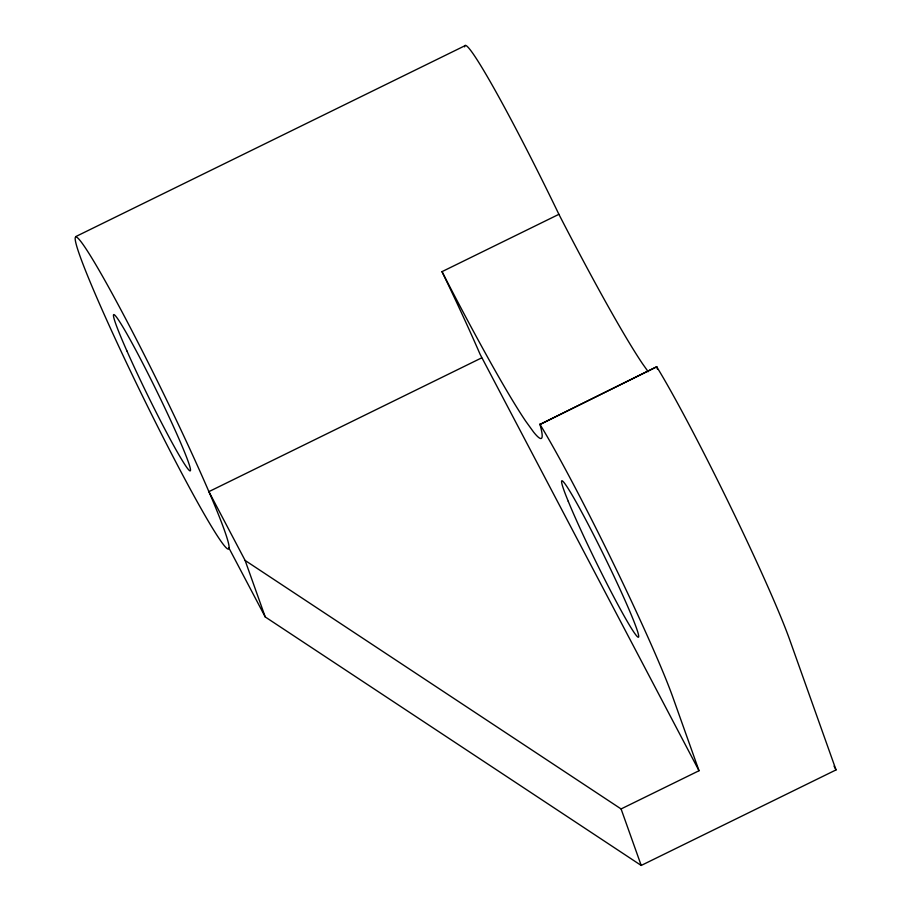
<?xml version="1.0" encoding="UTF-8"?>
<svg xmlns="http://www.w3.org/2000/svg" width="911" height="911" viewBox="0 0 911 911"><rect width="100%" height="100%" fill="white"/><g stroke="black" fill="none" stroke-linecap="round" stroke-linejoin="round"><path stroke-width="1.37" d="M75.659 236.632L465.316 45.55M481.646 357.886L208.892 491.644L245.116 560.447L621.086 808.945L699.022 770.729L480.074 354.231A173.887 9.964 63.9 0 0 444.317 276.443L442.006 271.649L558.899 214.324L562.292 220.917A291.987 16.728 63.9 0 0 642.483 363.671L648.177 371.699M442.006 271.649L445.399 278.242A291.987 16.728 63.9 0 0 525.579 420.996L533.618 432.11A291.987 16.728 63.9 0 0 539.984 424.458L656.706 366.78L659.359 371.153A173.887 9.964 63.9 0 1 728.8 503.066L734.209 514.203A173.887 9.964 63.9 0 1 789.621 639.545L836.036 769.909L641.207 865.45L265.238 616.952L229.003 548.149M539.984 424.458L656.706 366.78M539.802 424.105L542.455 428.477A173.887 9.964 63.9 0 1 611.907 560.39L617.316 571.527A173.887 9.964 63.9 0 1 672.717 696.869L699.022 770.729M834.043 766.128L836.036 769.909M558.899 214.324L556.678 209.712A173.887 9.964 63.9 0 0 464.621 46.86M621.086 808.945L641.207 865.45M245.116 560.447L265.238 616.952M656.888 367.133A291.987 16.728 63.9 0 1 657.469 369.262M229.105 547.682L228.9 548.616A173.887 9.964 63.9 0 1 128.052 366.085A173.887 9.964 63.9 0 1 86.647 249.808A173.887 9.964 63.9 0 1 207.321 487.989L210.464 495.299A173.887 9.964 63.9 0 1 229.105 547.682M568.236 501.289L565.879 495.402A86.944 4.976 63.9 0 1 600.816 549.128A86.944 4.976 63.9 0 1 634.124 632.53A86.944 4.976 63.9 0 1 568.236 501.289M126.891 350.906A86.944 4.976 63.9 0 0 189.909 470.828A86.944 4.976 63.9 0 0 139.315 356.702A86.944 4.976 63.9 0 0 126.891 350.906"/></g></svg>
